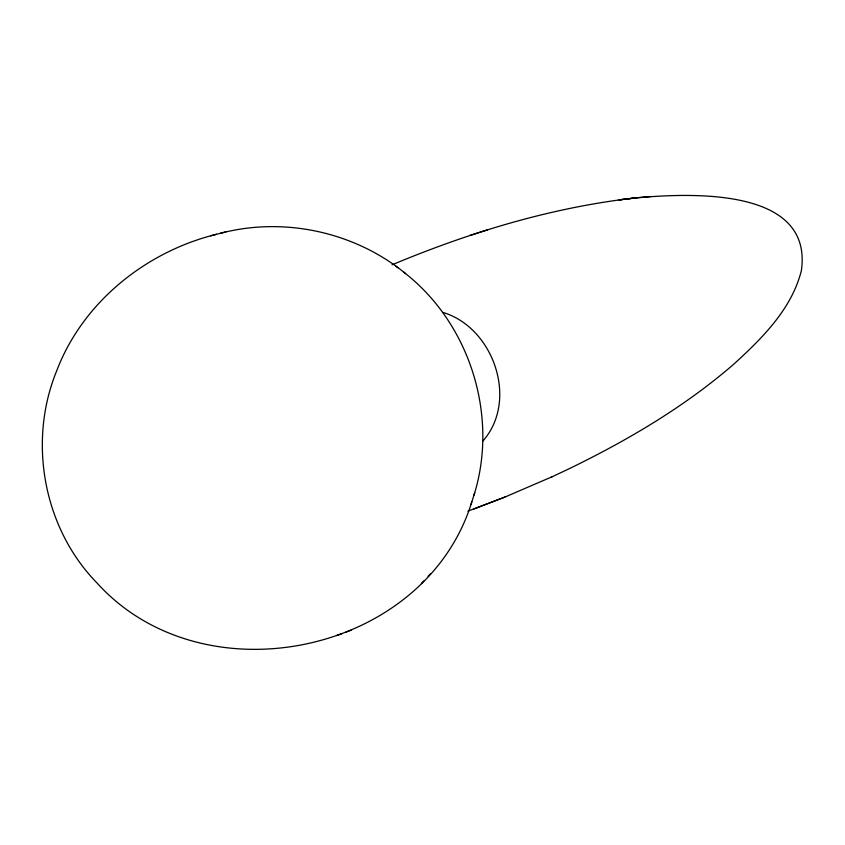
<?xml version="1.0" encoding="UTF-8"?>
<svg xmlns="http://www.w3.org/2000/svg" width="845" height="845" viewBox="0 0 845 845"><rect width="100%" height="100%" fill="white"/><g stroke="black" fill="none" stroke-linecap="round" stroke-linejoin="round"><path stroke-width="1.27" d="M473.992 495.107C498.93 415.655 469.704 322.906 403.688 272.143M216.447 234.297C145.699 251.715 82.514 302.425 56.499 371.325C27.758 441.914 43.496 528.262 96.985 582.955C203.318 700.632 424.75 654.664 471.806 501.941M471.024 504.423L474.71 492.772M482.717 441.227C518.936 400.498 493.564 327.438 442.843 312.396M421.412 583.462L423.789 580.948M428.088 576.322L430.411 573.882M467.887 511.14L504.983 497.04L552.535 476.569M551.785 476.918L567.956 469.324C626.884 440.741 683.996 407.248 733.671 364.269C762.063 338.37 791.723 309.09 801.377 270.601C813.355 186.259 687.988 193.262 635.715 197.899L634.658 198.005C550.951 207.585 469.566 232.417 392.027 264.823M474.024 508.943L504.983 497.04M336.669 635.577L342.309 633.486M345.806 632.176L351.435 630.085M487.512 229.861L470.253 235.385M220.08 233.4C283.645 216.457 354.763 231.836 405.611 273.611M210.637 235.839L225.879 231.857M634.658 198.005L650.724 196.515M395.914 266.196L397.974 267.77M635.715 197.899L619.142 199.885L635.715 197.899"/></g></svg>
